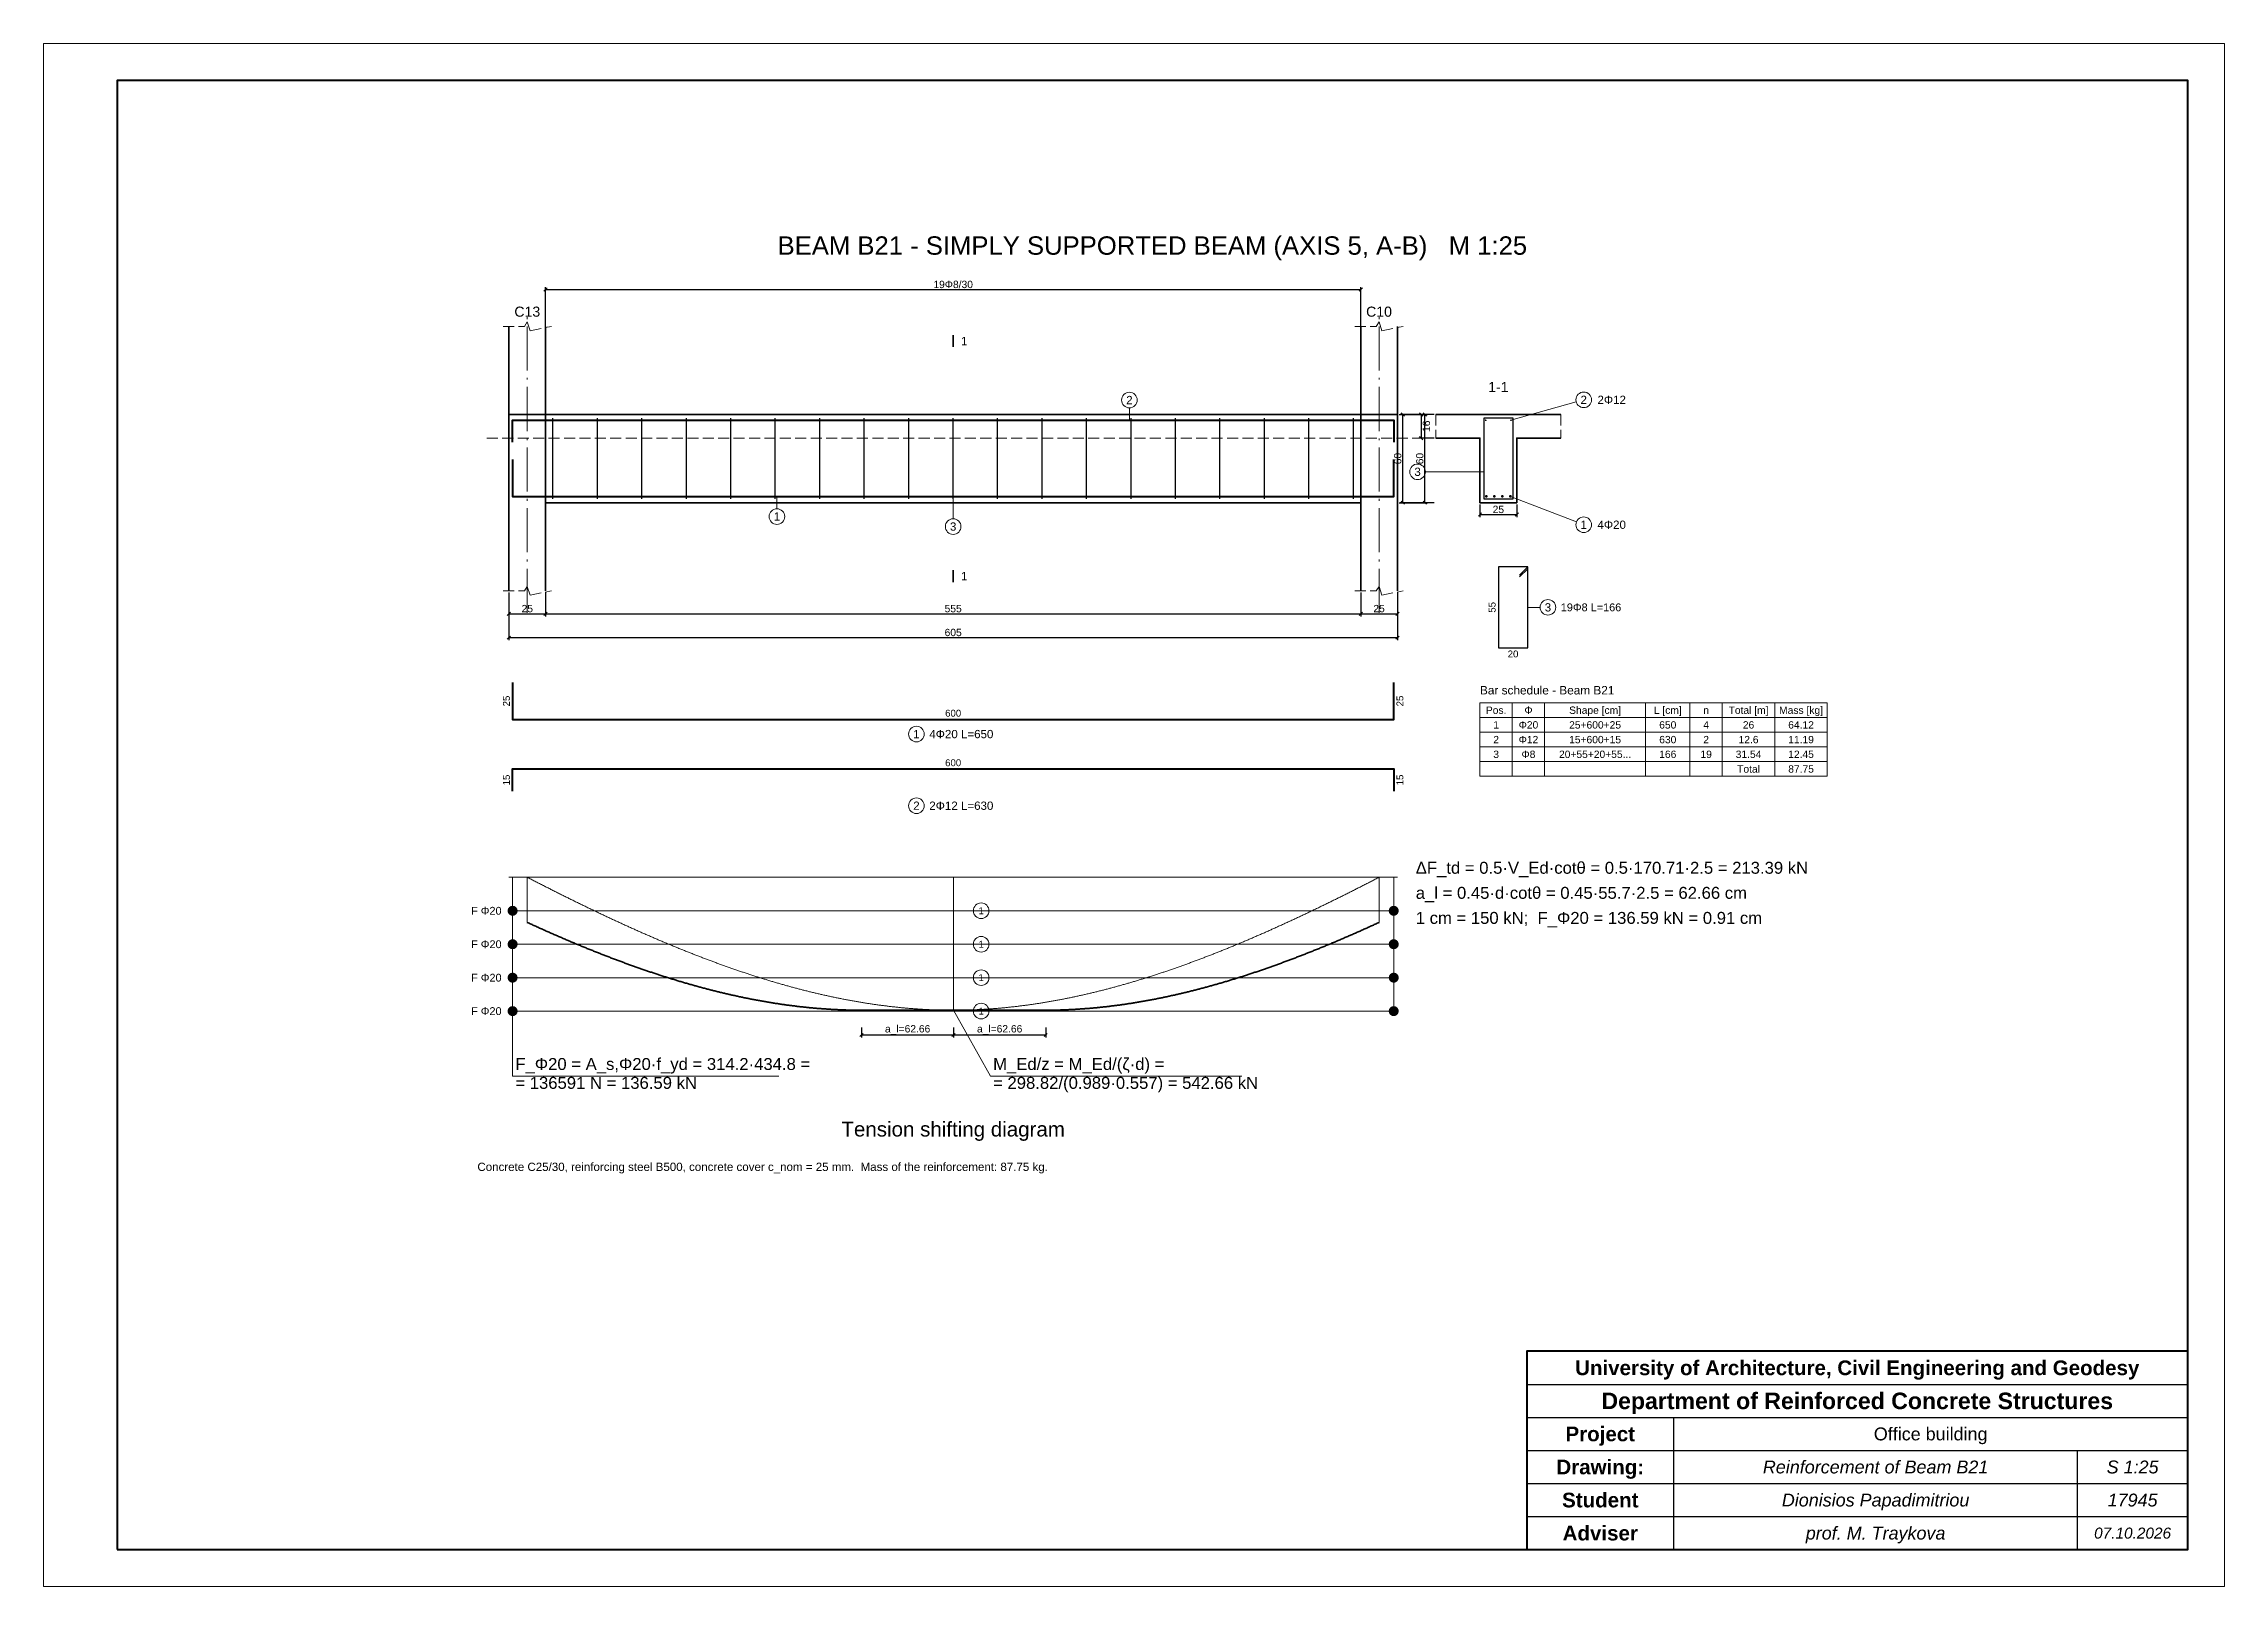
# Model space of a CAD drawing. Header units: centimetres. Extents: x -317 to 1168, y -738 to 312.
import ezdxf
from ezdxf.enums import TextEntityAlignment as Align

# ---------------------------------------------------------------- set-up
doc = ezdxf.new("R2010")
doc.units = ezdxf.units.CM
doc.linetypes.add('RC_AXIS', pattern=[41.25, 30, -5, 1.25, -5])
doc.linetypes.add('RC_DASHED', pattern=[10.5, 7.5, -3])
for name, color, linetype, lineweight in [('D-AXIS', 2, 'RC_AXIS', 13), ('D-BARS', 1, 'Continuous', 50), ('D-CONCRETE', 7, 'Continuous', 35), ('D-DIM', 3, 'Continuous', 18), ('D-HIDDEN', 8, 'RC_DASHED', 13), ('D-LINKS', 5, 'Continuous', 25), ('D-TEXT', 7, 'Continuous', 18), ('SHEET', 7, 'Continuous', 35)]:
    doc.layers.add(name, color=color, linetype=linetype, lineweight=lineweight)
doc.styles.add('RC_TEXT', font='arial.ttf')
doc.styles.add('TB', font='arial.ttf')
doc.styles.add('TB_B', font='arialbd.ttf')
doc.styles.add('TB_I', font='ariali.ttf')
doc.dimstyles.new('RC_D25', dxfattribs={"dimtxt": 5, "dimasz": 2.25, "dimexe": 1.75, "dimexo": 1.25, "dimgap": 1, "dimtad": 1, "dimdec": 1, "dimdsep": 46, "dimtxsty": 'RC_TEXT', "dimblk": 'OBLIQUE', "dimcen": 2.5, "dimclrd": 3, "dimclre": 3, "dimclrt": 3, "dimazin": 3, "dimtfac": 1, "dimtmove": 2, "dimatfit": 3})

# ---------------------------------------------------------------- blocks, each defined once
blk = doc.blocks.new('_OBLIQUE')
at = {"color": 0, "linetype": 'BYBLOCK'}
blk.add_line((-0.5, -0.5), (0.5, 0.5), dxfattribs=at)

msp = doc.modelspace()

# ---------------------------------------------------------------- hatches: boundary and pattern name
at = {"layer": 'D-BARS'}
h = msp.add_hatch(color=7, dxfattribs=at)
h.dxf.hatch_style = 1
edge = h.paths.add_edge_path()
edge.add_arc((665.15, 56.1), 0.6, 0, 360)
h = msp.add_hatch(color=7, dxfattribs=at)
h.dxf.hatch_style = 1
edge = h.paths.add_edge_path()
edge.add_arc((682.35, 56.1), 0.6, 0, 360)
h = msp.add_hatch(color=7, dxfattribs=at)
h.dxf.hatch_style = 1
edge = h.paths.add_edge_path()
edge.add_arc((665.55, 4.3), 1, 0, 360)
h = msp.add_hatch(color=7, dxfattribs=at)
h.dxf.hatch_style = 1
edge = h.paths.add_edge_path()
edge.add_arc((671.02, 4.3), 1, 0, 360)
h = msp.add_hatch(color=7, dxfattribs=at)
h.dxf.hatch_style = 1
edge = h.paths.add_edge_path()
edge.add_arc((676.48, 4.3), 1, 0, 360)
h = msp.add_hatch(color=7, dxfattribs=at)
h.dxf.hatch_style = 1
edge = h.paths.add_edge_path()
edge.add_arc((681.95, 4.3), 1, 0, 360)
at = {"layer": 'D-TEXT'}
h = msp.add_hatch(color=7, dxfattribs=at)
h.dxf.hatch_style = 1
edge = h.paths.add_edge_path()
edge.add_arc((2.5, -277.77), 3.44, 0, 360)
h = msp.add_hatch(color=7, dxfattribs=at)
h.dxf.hatch_style = 1
edge = h.paths.add_edge_path()
edge.add_arc((602.5, -277.77), 3.44, 0, 360)
h = msp.add_hatch(color=7, dxfattribs=at)
h.dxf.hatch_style = 1
edge = h.paths.add_edge_path()
edge.add_arc((2.5, -300.53), 3.44, 0, 360)
h = msp.add_hatch(color=7, dxfattribs=at)
h.dxf.hatch_style = 1
edge = h.paths.add_edge_path()
edge.add_arc((602.5, -300.53), 3.44, 0, 360)
h = msp.add_hatch(color=7, dxfattribs=at)
h.dxf.hatch_style = 1
edge = h.paths.add_edge_path()
edge.add_arc((2.5, -323.3), 3.44, 0, 360)
h = msp.add_hatch(color=7, dxfattribs=at)
h.dxf.hatch_style = 1
edge = h.paths.add_edge_path()
edge.add_arc((602.5, -323.3), 3.44, 0, 360)
h = msp.add_hatch(color=7, dxfattribs=at)
h.dxf.hatch_style = 1
edge = h.paths.add_edge_path()
edge.add_arc((2.5, -346.06), 3.44, 0, 360)
h = msp.add_hatch(color=7, dxfattribs=at)
h.dxf.hatch_style = 1
edge = h.paths.add_edge_path()
edge.add_arc((602.5, -346.06), 3.44, 0, 360)

# ---------------------------------------------------------------- linework, layer by layer
at = {"layer": 'D-AXIS'}
for p, q in [((12.5, -75), (12.5, 128)), ((592.5, -75), (592.5, 128))]:
    msp.add_line(p, q, dxfattribs=at)
at = {"layer": 'D-BARS'}
for points in [[(2.5, 41.1), (2.5, 56.1), (602.5, 56.1), (602.5, 41.1)], [(2.5, 29.3), (2.5, 4.3), (602.5, 4.3), (602.5, 29.3)], [(2.5, -122.5), (2.5, -147.5), (602.5, -147.5), (602.5, -122.5)], [(2.5, -196.25), (2.5, -181.25), (602.5, -181.25), (602.5, -196.25)]]:
    msp.add_lwpolyline(points, dxfattribs=at)
at = {"layer": 'D-CONCRETE'}
for p, q in [((0, -60), (0, 120)), ((25, -60), (25, 120)), ((580, -60), (580, 120)), ((605, -60), (605, 120)), ((302.5, 106), (302.5, 114)), ((0, 60), (605, 60)), ((631.25, 60), (716.25, 60)), ((25, 0), (580, 0)), ((302.5, -54), (302.5, -46))]:
    msp.add_line(p, q, dxfattribs=at)
for points in [[(631.25, 44), (661.25, 44), (661.25, 0), (686.25, 0), (686.25, 44), (716.25, 44)], [(12.5, -285.7), (13.15, -286), (13.79, -286.29), (14.44, -286.59), (15.08, -286.88), (15.73, -287.18), (16.37, -287.47), (17.02, -287.76), (17.66, -288.06), (18.31, -288.35), (18.95, -288.64), (19.6, -288.93), (20.24, -289.22), (20.89, -289.51), (21.53, -289.8), (22.18, -290.09), (22.82, -290.38), (23.47, -290.67), (24.11, -290.96), (24.76, -291.24), (25.4, -291.53), (26.05, -291.82), (26.69, -292.1), (27.34, -292.39), (27.98, -292.67), (28.63, -292.96), (29.27, -293.24), (29.92, -293.52), (30.56, -293.81), (31.21, -294.09), (31.85, -294.37), (32.5, -294.65), (33.15, -294.93), (33.79, -295.21), (34.44, -295.49), (35.08, -295.77), (35.73, -296.05), (36.37, -296.33), (37.02, -296.6), (37.66, -296.88), (38.31, -297.15), (38.95, -297.43), (39.6, -297.7), (40.24, -297.98), (40.89, -298.25), (41.53, -298.53), (42.18, -298.8), (42.82, -299.07), (43.47, -299.34), (44.11, -299.61), (44.76, -299.88), (45.4, -300.15), (46.05, -300.42), (46.69, -300.69), (47.34, -300.96), (47.98, -301.23), (48.63, -301.49), (49.27, -301.76), (49.92, -302.02), (50.56, -302.29), (51.21, -302.55), (51.85, -302.82), (52.5, -303.08), (53.15, -303.34), (53.79, -303.6), (54.44, -303.87), (55.08, -304.13), (55.73, -304.39), (56.37, -304.64), (57.02, -304.9), (57.66, -305.16), (58.31, -305.42), (58.95, -305.68), (59.6, -305.93), (60.24, -306.19), (60.89, -306.44), (61.53, -306.7), (62.18, -306.95), (62.82, -307.21), (63.47, -307.46), (64.11, -307.71), (64.76, -307.96), (65.4, -308.21), (66.05, -308.46), (66.69, -308.71), (67.34, -308.96), (67.98, -309.21), (68.63, -309.45), (69.27, -309.7), (69.92, -309.95), (70.56, -310.19), (71.21, -310.44), (71.85, -310.68), (72.5, -310.92), (73.15, -311.17), (73.79, -311.41), (74.44, -311.65), (75.08, -311.89), (75.73, -312.13), (76.37, -312.37), (77.02, -312.61), (77.66, -312.85), (78.31, -313.08), (78.95, -313.32), (79.6, -313.56), (80.24, -313.79), (80.89, -314.03), (81.53, -314.26), (82.18, -314.49), (82.82, -314.72), (83.47, -314.96), (84.11, -315.19), (84.76, -315.42), (85.4, -315.65), (86.05, -315.88), (86.69, -316.1), (87.34, -316.33), (87.98, -316.56), (88.63, -316.78), (89.27, -317.01), (89.92, -317.23), (90.56, -317.46), (91.21, -317.68), (91.85, -317.9), (92.5, -318.12), (93.15, -318.35), (93.79, -318.57), (94.44, -318.79), (95.08, -319.01), (95.73, -319.22), (96.37, -319.44), (97.02, -319.66), (97.66, -319.87), (98.31, -320.09), (98.95, -320.3), (99.6, -320.51), (100.24, -320.73), (100.89, -320.94), (101.53, -321.15), (102.18, -321.36), (102.82, -321.57), (103.47, -321.78), (104.11, -321.99), (104.76, -322.19), (105.4, -322.4), (106.05, -322.61), (106.69, -322.81), (107.34, -323.01), (107.98, -323.22), (108.63, -323.42), (109.27, -323.63), (109.92, -323.83), (110.56, -324.02), (111.21, -324.22), (111.85, -324.42), (112.5, -324.62), (113.15, -324.82), (113.79, -325.01), (114.44, -325.21), (115.08, -325.4), (115.73, -325.6), (116.37, -325.79), (117.02, -325.99), (117.66, -326.18), (118.31, -326.37), (118.95, -326.56), (119.6, -326.75), (120.24, -326.94), (120.89, -327.12), (121.53, -327.31), (122.18, -327.49), (122.82, -327.68), (123.47, -327.86), (124.11, -328.05), (124.76, -328.23), (125.4, -328.41), (126.05, -328.59), (126.69, -328.77), (127.34, -328.95), (127.98, -329.13), (128.63, -329.3), (129.27, -329.48), (129.92, -329.66), (130.56, -329.83), (131.21, -330.01), (131.85, -330.18), (132.5, -330.35), (133.15, -330.52), (133.79, -330.69), (134.44, -330.86), (135.08, -331.03), (135.73, -331.2), (136.37, -331.36), (137.02, -331.53), (137.66, -331.7), (138.31, -331.86), (138.95, -332.03), (139.6, -332.19), (140.24, -332.35), (140.89, -332.51), (141.53, -332.67), (142.18, -332.83), (142.82, -332.99), (143.47, -333.14), (144.11, -333.3), (144.76, -333.46), (145.4, -333.61), (146.05, -333.77), (146.69, -333.92), (147.34, -334.07), (147.98, -334.22), (148.63, -334.37), (149.27, -334.52), (149.92, -334.67), (150.56, -334.81), (151.21, -334.96), (151.85, -335.11), (152.5, -335.25), (153.15, -335.4), (153.79, -335.54), (154.44, -335.68), (155.08, -335.82), (155.73, -335.96), (156.37, -336.1), (157.02, -336.24), (157.66, -336.37), (158.31, -336.51), (158.95, -336.65), (159.6, -336.78), (160.24, -336.92), (160.89, -337.05), (161.53, -337.18), (162.18, -337.31), (162.82, -337.44), (163.47, -337.57), (164.11, -337.7), (164.76, -337.82), (165.4, -337.95), (166.05, -338.07), (166.69, -338.2), (167.34, -338.32), (167.98, -338.44), (168.63, -338.56), (169.27, -338.68), (169.92, -338.8), (170.56, -338.92), (171.21, -339.04), (171.85, -339.15), (172.5, -339.26), (173.15, -339.38), (173.79, -339.49), (174.44, -339.61), (175.08, -339.72), (175.73, -339.83), (176.37, -339.93), (177.02, -340.04), (177.66, -340.15), (178.31, -340.26), (178.95, -340.36), (179.6, -340.46), (180.24, -340.57), (180.89, -340.67), (181.53, -340.77), (182.18, -340.87), (182.82, -340.97), (183.47, -341.07), (184.11, -341.16), (184.76, -341.26), (185.4, -341.36), (186.05, -341.45), (186.69, -341.54), (187.34, -341.63), (187.98, -341.72), (188.63, -341.81), (189.27, -341.9), (189.92, -341.99), (190.56, -342.07), (191.21, -342.16), (191.85, -342.25), (192.5, -342.33), (193.15, -342.41), (193.79, -342.49), (194.44, -342.57), (195.08, -342.65), (195.73, -342.73), (196.37, -342.81), (197.02, -342.88), (197.66, -342.96), (198.31, -343.03), (198.95, -343.1), (199.6, -343.18), (200.24, -343.25), (200.89, -343.32), (201.53, -343.38), (202.18, -343.45), (202.82, -343.52), (203.47, -343.59), (204.11, -343.65), (204.76, -343.71), (205.4, -343.77), (206.05, -343.83), (206.69, -343.89), (207.34, -343.96), (207.98, -344.01), (208.63, -344.07), (209.27, -344.12), (209.92, -344.18), (210.56, -344.23), (211.21, -344.28), (211.85, -344.33), (212.5, -344.38), (213.15, -344.43), (213.79, -344.48), (214.44, -344.53), (215.08, -344.57), (215.73, -344.61), (216.37, -344.66), (217.02, -344.7), (217.66, -344.74), (218.31, -344.78), (218.95, -344.82), (219.6, -344.85), (220.24, -344.89), (220.89, -344.93), (221.53, -344.96), (222.18, -345), (222.82, -345.03), (223.47, -345.05), (224.11, -345.08), (224.76, -345.11), (225.4, -345.14), (226.05, -345.17), (226.69, -345.19), (227.34, -345.21), (227.98, -345.24), (228.63, -345.26), (229.27, -345.28), (229.92, -345.3), (230.56, -345.31), (231.21, -345.33), (231.85, -345.35), (232.5, -345.36), (233.15, -345.38), (233.79, -345.39), (234.44, -345.4), (235.08, -345.41), (235.73, -345.42), (236.37, -345.43), (237.02, -345.43), (237.66, -345.43), (238.31, -345.44), (238.95, -345.44), (239.6, -345.44), (240.24, -345.44), (240.89, -345.44), (241.53, -345.44), (242.18, -345.44), (242.82, -345.44), (243.47, -345.44), (244.11, -345.44), (244.76, -345.44), (245.4, -345.44), (246.05, -345.44), (246.69, -345.44), (247.34, -345.44), (247.98, -345.44), (248.63, -345.44), (249.27, -345.44), (249.92, -345.44), (250.56, -345.44), (251.21, -345.44), (251.85, -345.44), (252.5, -345.44), (253.15, -345.44), (253.79, -345.44), (254.44, -345.44), (255.08, -345.44), (255.73, -345.44), (256.37, -345.44), (257.02, -345.44), (257.66, -345.44), (258.31, -345.44), (258.95, -345.44), (259.6, -345.44), (260.24, -345.44), (260.89, -345.44), (261.53, -345.44), (262.18, -345.44), (262.82, -345.44), (263.47, -345.44), (264.11, -345.44), (264.76, -345.44), (265.4, -345.44), (266.05, -345.44), (266.69, -345.44), (267.34, -345.44), (267.98, -345.44), (268.63, -345.44), (269.27, -345.44), (269.92, -345.44), (270.56, -345.44), (271.21, -345.44), (271.85, -345.44), (272.5, -345.44), (273.15, -345.44), (273.79, -345.44), (274.44, -345.44), (275.08, -345.44), (275.73, -345.44), (276.37, -345.44), (277.02, -345.44), (277.66, -345.44), (278.31, -345.44), (278.95, -345.44), (279.6, -345.44), (280.24, -345.44), (280.89, -345.44), (281.53, -345.44), (282.18, -345.44), (282.82, -345.44), (283.47, -345.44), (284.11, -345.44), (284.76, -345.44), (285.4, -345.44), (286.05, -345.44), (286.69, -345.44), (287.34, -345.44), (287.98, -345.44), (288.63, -345.44), (289.27, -345.44), (289.92, -345.44), (290.56, -345.44), (291.21, -345.44), (291.85, -345.44), (292.5, -345.44), (293.15, -345.44), (293.79, -345.44), (294.44, -345.44), (295.08, -345.44), (295.73, -345.44), (296.37, -345.44), (297.02, -345.44), (297.66, -345.44), (298.31, -345.44), (298.95, -345.44), (299.6, -345.44), (300.24, -345.44), (300.89, -345.44), (301.53, -345.44), (302.18, -345.44), (302.82, -345.44), (303.47, -345.44), (304.11, -345.44), (304.76, -345.44), (305.4, -345.44), (306.05, -345.44), (306.69, -345.44), (307.34, -345.44), (307.98, -345.44), (308.63, -345.44), (309.27, -345.44), (309.92, -345.44), (310.56, -345.44), (311.21, -345.44), (311.85, -345.44), (312.5, -345.44), (313.15, -345.44), (313.79, -345.44), (314.44, -345.44), (315.08, -345.44), (315.73, -345.44), (316.37, -345.44), (317.02, -345.44), (317.66, -345.44), (318.31, -345.44), (318.95, -345.44), (319.6, -345.44), (320.24, -345.44), (320.89, -345.44), (321.53, -345.44), (322.18, -345.44), (322.82, -345.44), (323.47, -345.44), (324.11, -345.44), (324.76, -345.44), (325.4, -345.44), (326.05, -345.44), (326.69, -345.44), (327.34, -345.44), (327.98, -345.44), (328.63, -345.44), (329.27, -345.44), (329.92, -345.44), (330.56, -345.44), (331.21, -345.44), (331.85, -345.44), (332.5, -345.44), (333.15, -345.44), (333.79, -345.44), (334.44, -345.44), (335.08, -345.44), (335.73, -345.44), (336.37, -345.44), (337.02, -345.44), (337.66, -345.44), (338.31, -345.44), (338.95, -345.44), (339.6, -345.44), (340.24, -345.44), (340.89, -345.44), (341.53, -345.44), (342.18, -345.44), (342.82, -345.44), (343.47, -345.44), (344.11, -345.44), (344.76, -345.44), (345.4, -345.44), (346.05, -345.44), (346.69, -345.44), (347.34, -345.44), (347.98, -345.44), (348.63, -345.44), (349.27, -345.44), (349.92, -345.44), (350.56, -345.44), (351.21, -345.44), (351.85, -345.44), (352.5, -345.44), (353.15, -345.44), (353.79, -345.44), (354.44, -345.44), (355.08, -345.44), (355.73, -345.44), (356.37, -345.44), (357.02, -345.44), (357.66, -345.44), (358.31, -345.44), (358.95, -345.44), (359.6, -345.44), (360.24, -345.44), (360.89, -345.44), (361.53, -345.44), (362.18, -345.44), (362.82, -345.44), (363.47, -345.44), (364.11, -345.44), (364.76, -345.44), (365.4, -345.44), (366.05, -345.44), (366.69, -345.44), (367.34, -345.43), (367.98, -345.43), (368.63, -345.43), (369.27, -345.42), (369.92, -345.41), (370.56, -345.4), (371.21, -345.39), (371.85, -345.38), (372.5, -345.36), (373.15, -345.35), (373.79, -345.33), (374.44, -345.31), (375.08, -345.3), (375.73, -345.28), (376.37, -345.26), (377.02, -345.24), (377.66, -345.21), (378.31, -345.19), (378.95, -345.17), (379.6, -345.14), (380.24, -345.11), (380.89, -345.08), (381.53, -345.05), (382.18, -345.03), (382.82, -345), (383.47, -344.96), (384.11, -344.93), (384.76, -344.89), (385.4, -344.85), (386.05, -344.82), (386.69, -344.78), (387.34, -344.74), (387.98, -344.7), (388.63, -344.66), (389.27, -344.61), (389.92, -344.57), (390.56, -344.53), (391.21, -344.48), (391.85, -344.43), (392.5, -344.38), (393.15, -344.33), (393.79, -344.28), (394.44, -344.23), (395.08, -344.18), (395.73, -344.12), (396.37, -344.07), (397.02, -344.01), (397.66, -343.96), (398.31, -343.89), (398.95, -343.83), (399.6, -343.77), (400.24, -343.71), (400.89, -343.65), (401.53, -343.59), (402.18, -343.52), (402.82, -343.45), (403.47, -343.38), (404.11, -343.32), (404.76, -343.25), (405.4, -343.18), (406.05, -343.1), (406.69, -343.03), (407.34, -342.96), (407.98, -342.88), (408.63, -342.81), (409.27, -342.73), (409.92, -342.65), (410.56, -342.57), (411.21, -342.49), (411.85, -342.41), (412.5, -342.33), (413.15, -342.25), (413.79, -342.16), (414.44, -342.07), (415.08, -341.99), (415.73, -341.9), (416.37, -341.81), (417.02, -341.72), (417.66, -341.63), (418.31, -341.54), (418.95, -341.45), (419.6, -341.36), (420.24, -341.26), (420.89, -341.16), (421.53, -341.07), (422.18, -340.97), (422.82, -340.87), (423.47, -340.77), (424.11, -340.67), (424.76, -340.57), (425.4, -340.46), (426.05, -340.36), (426.69, -340.26), (427.34, -340.15), (427.98, -340.04), (428.63, -339.93), (429.27, -339.83), (429.92, -339.72), (430.56, -339.61), (431.21, -339.49), (431.85, -339.38), (432.5, -339.26), (433.15, -339.15), (433.79, -339.04), (434.44, -338.92), (435.08, -338.8), (435.73, -338.68), (436.37, -338.56), (437.02, -338.44), (437.66, -338.32), (438.31, -338.2), (438.95, -338.07), (439.6, -337.95), (440.24, -337.82), (440.89, -337.7), (441.53, -337.57), (442.18, -337.44), (442.82, -337.31), (443.47, -337.18), (444.11, -337.05), (444.76, -336.92), (445.4, -336.78), (446.05, -336.65), (446.69, -336.51), (447.34, -336.37), (447.98, -336.24), (448.63, -336.1), (449.27, -335.96), (449.92, -335.82), (450.56, -335.68), (451.21, -335.54), (451.85, -335.4), (452.5, -335.25), (453.15, -335.11), (453.79, -334.96), (454.44, -334.81), (455.08, -334.67), (455.73, -334.52), (456.37, -334.37), (457.02, -334.22), (457.66, -334.07), (458.31, -333.92), (458.95, -333.77), (459.6, -333.61), (460.24, -333.46), (460.89, -333.3), (461.53, -333.14), (462.18, -332.99), (462.82, -332.83), (463.47, -332.67), (464.11, -332.51), (464.76, -332.35), (465.4, -332.19), (466.05, -332.03), (466.69, -331.86), (467.34, -331.7), (467.98, -331.53), (468.63, -331.36), (469.27, -331.2), (469.92, -331.03), (470.56, -330.86), (471.21, -330.69), (471.85, -330.52), (472.5, -330.35), (473.15, -330.18), (473.79, -330.01), (474.44, -329.83), (475.08, -329.66), (475.73, -329.48), (476.37, -329.3), (477.02, -329.13), (477.66, -328.95), (478.31, -328.77), (478.95, -328.59), (479.6, -328.41), (480.24, -328.23), (480.89, -328.05), (481.53, -327.86), (482.18, -327.68), (482.82, -327.49), (483.47, -327.31), (484.11, -327.12), (484.76, -326.94), (485.4, -326.75), (486.05, -326.56), (486.69, -326.37), (487.34, -326.18), (487.98, -325.99), (488.63, -325.79), (489.27, -325.6), (489.92, -325.4), (490.56, -325.21), (491.21, -325.01), (491.85, -324.82), (492.5, -324.62), (493.15, -324.42), (493.79, -324.22), (494.44, -324.02), (495.08, -323.83), (495.73, -323.63), (496.37, -323.42), (497.02, -323.22), (497.66, -323.01), (498.31, -322.81), (498.95, -322.61), (499.6, -322.4), (500.24, -322.19), (500.89, -321.99), (501.53, -321.78), (502.18, -321.57), (502.82, -321.36), (503.47, -321.15), (504.11, -320.94), (504.76, -320.73), (505.4, -320.51), (506.05, -320.3), (506.69, -320.09), (507.34, -319.87), (507.98, -319.66), (508.63, -319.44), (509.27, -319.22), (509.92, -319.01), (510.56, -318.79), (511.21, -318.57), (511.85, -318.35), (512.5, -318.12), (513.15, -317.9), (513.79, -317.68), (514.44, -317.46), (515.08, -317.23), (515.73, -317.01), (516.37, -316.78), (517.02, -316.56), (517.66, -316.33), (518.31, -316.1), (518.95, -315.88), (519.6, -315.65), (520.24, -315.42), (520.89, -315.19), (521.53, -314.96), (522.18, -314.72), (522.82, -314.49), (523.47, -314.26), (524.11, -314.03), (524.76, -313.79), (525.4, -313.56), (526.05, -313.32), (526.69, -313.08), (527.34, -312.85), (527.98, -312.61), (528.63, -312.37), (529.27, -312.13), (529.92, -311.89), (530.56, -311.65), (531.21, -311.41), (531.85, -311.17), (532.5, -310.92), (533.15, -310.68), (533.79, -310.44), (534.44, -310.19), (535.08, -309.95), (535.73, -309.7), (536.37, -309.45), (537.02, -309.21), (537.66, -308.96), (538.31, -308.71), (538.95, -308.46), (539.6, -308.21), (540.24, -307.96), (540.89, -307.71), (541.53, -307.46), (542.18, -307.21), (542.82, -306.95), (543.47, -306.7), (544.11, -306.44), (544.76, -306.19), (545.4, -305.93), (546.05, -305.68), (546.69, -305.42), (547.34, -305.16), (547.98, -304.9), (548.63, -304.64), (549.27, -304.39), (549.92, -304.13), (550.56, -303.87), (551.21, -303.6), (551.85, -303.34), (552.5, -303.08), (553.15, -302.82), (553.79, -302.55), (554.44, -302.29), (555.08, -302.02), (555.73, -301.76), (556.37, -301.49), (557.02, -301.23), (557.66, -300.96), (558.31, -300.69), (558.95, -300.42), (559.6, -300.15), (560.24, -299.88), (560.89, -299.61), (561.53, -299.34), (562.18, -299.07), (562.82, -298.8), (563.47, -298.53), (564.11, -298.25), (564.76, -297.98), (565.4, -297.7), (566.05, -297.43), (566.69, -297.15), (567.34, -296.88), (567.98, -296.6), (568.63, -296.33), (569.27, -296.05), (569.92, -295.77), (570.56, -295.49), (571.21, -295.21), (571.85, -294.93), (572.5, -294.65), (573.15, -294.37), (573.79, -294.09), (574.44, -293.81), (575.08, -293.52), (575.73, -293.24), (576.37, -292.96), (577.02, -292.67), (577.66, -292.39), (578.31, -292.1), (578.95, -291.82), (579.6, -291.53), (580.24, -291.24), (580.89, -290.96), (581.53, -290.67), (582.18, -290.38), (582.82, -290.09), (583.47, -289.8), (584.11, -289.51), (584.76, -289.22), (585.4, -288.93), (586.05, -288.64), (586.69, -288.35), (587.34, -288.06), (587.98, -287.76), (588.63, -287.47), (589.27, -287.18), (589.92, -286.88), (590.56, -286.59), (591.21, -286.29), (591.85, -286), (592.5, -285.7)]]:
    msp.add_lwpolyline(points, dxfattribs=at)
at = {"layer": 'D-HIDDEN'}
for p, q in [((631.25, 60), (631.25, 44)), ((716.25, 60), (716.25, 44)), ((-15, 44), (620, 44)), ((0, -277.77), (2.5, -277.77)), ((602.5, -277.77), (605, -277.77)), ((0, -300.53), (2.5, -300.53)), ((602.5, -300.53), (605, -300.53)), ((0, -323.3), (2.5, -323.3)), ((602.5, -323.3), (605, -323.3)), ((0, -346.06), (2.5, -346.06)), ((602.5, -346.06), (605, -346.06))]:
    msp.add_line(p, q, dxfattribs=at)
for points in [[(-4, 120), (10.5, 120), (12.5, 123), (14.5, 117), (29, 120)], [(576, 120), (590.5, 120), (592.5, 123), (594.5, 117), (609, 120)], [(-4, -60), (10.5, -60), (12.5, -57), (14.5, -63), (29, -60)], [(576, -60), (590.5, -60), (592.5, -57), (594.5, -63), (609, -60)]]:
    msp.add_lwpolyline(points, dxfattribs=at)
at = {"layer": 'D-LINKS'}
for p, q in [((30, 2.5), (30, 57.5)), ((60.28, 2.5), (60.28, 57.5)), ((90.56, 2.5), (90.56, 57.5)), ((120.83, 2.5), (120.83, 57.5)), ((151.11, 2.5), (151.11, 57.5)), ((181.39, 2.5), (181.39, 57.5)), ((211.67, 2.5), (211.67, 57.5)), ((241.94, 2.5), (241.94, 57.5)), ((272.22, 2.5), (272.22, 57.5)), ((302.5, 2.5), (302.5, 57.5)), ((332.78, 2.5), (332.78, 57.5)), ((363.06, 2.5), (363.06, 57.5)), ((393.33, 2.5), (393.33, 57.5)), ((423.61, 2.5), (423.61, 57.5)), ((453.89, 2.5), (453.89, 57.5)), ((484.17, 2.5), (484.17, 57.5)), ((514.44, 2.5), (514.44, 57.5)), ((544.72, 2.5), (544.72, 57.5)), ((575, 2.5), (575, 57.5)), ((693.75, -43.75), (688.15, -49.35)), ((693.75, -44.95), (688.15, -50.55))]:
    msp.add_line(p, q, dxfattribs=at)
for points in [[(663.75, 2.5), (683.75, 2.5), (683.75, 57.5), (663.75, 57.5)], [(673.75, -98.75), (693.75, -98.75), (693.75, -43.75), (673.75, -43.75)]]:
    msp.add_lwpolyline(points, close=True, dxfattribs=at)
at = {"layer": 'D-TEXT'}
for p, q in [((422.5, 64.54), (422.5, 56.1)), ((726.76, 68.56), (682.35, 56.1)), ((624.06, 21), (663.75, 21)), ((182.5, -4.14), (182.5, 4.3)), ((302.5, -10.94), (302.5, 5.5)), ((726.92, -13.08), (681.95, 4.3)), ((702.19, -71.25), (693.75, -71.25)), ((661.25, -136.25), (897.75, -136.25)), ((661.25, -136.25), (661.25, -186.25)), ((661.25, -146.25), (897.75, -146.25)), ((683.25, -136.25), (683.25, -186.25)), ((705.25, -136.25), (705.25, -186.25)), ((774, -136.25), (774, -186.25)), ((804.25, -136.25), (804.25, -186.25)), ((826.25, -136.25), (826.25, -186.25)), ((862, -136.25), (862, -186.25)), ((897.75, -136.25), (897.75, -186.25)), ((661.25, -156.25), (897.75, -156.25)), ((661.25, -166.25), (897.75, -166.25)), ((661.25, -176.25), (897.75, -176.25)), ((661.25, -186.25), (897.75, -186.25)), ((0, -255), (605, -255)), ((2.5, -255), (2.5, -346.06)), ((12.5, -255), (12.5, -285.7)), ((302.82, -255), (302.82, -345.44)), ((592.5, -255), (592.5, -285.7)), ((602.5, -255), (602.5, -346.06)), ((2.5, -277.77), (602.5, -277.77)), ((2.5, -277.77), (2.5, -390.44)), ((2.5, -300.53), (602.5, -300.53)), ((2.5, -323.3), (602.5, -323.3)), ((2.5, -346.06), (602.5, -346.06)), ((2.5, -390.44), (183.85, -390.44))]:
    msp.add_line(p, q, dxfattribs=at)
for points in [[(12.5, -255), (13.15, -255.33), (13.79, -255.67), (14.44, -256), (15.08, -256.33), (15.73, -256.66), (16.37, -256.99), (17.02, -257.33), (17.66, -257.66), (18.31, -257.99), (18.95, -258.32), (19.6, -258.65), (20.24, -258.98), (20.89, -259.31), (21.53, -259.64), (22.18, -259.97), (22.82, -260.3), (23.47, -260.62), (24.11, -260.95), (24.76, -261.28), (25.4, -261.61), (26.05, -261.93), (26.69, -262.26), (27.34, -262.59), (27.98, -262.91), (28.63, -263.24), (29.27, -263.56), (29.92, -263.89), (30.56, -264.22), (31.21, -264.54), (31.85, -264.86), (32.5, -265.19), (33.15, -265.51), (33.79, -265.83), (34.44, -266.16), (35.08, -266.48), (35.73, -266.8), (36.37, -267.12), (37.02, -267.44), (37.66, -267.77), (38.31, -268.09), (38.95, -268.41), (39.6, -268.73), (40.24, -269.05), (40.89, -269.37), (41.53, -269.68), (42.18, -270), (42.82, -270.32), (43.47, -270.64), (44.11, -270.96), (44.76, -271.27), (45.4, -271.59), (46.05, -271.91), (46.69, -272.22), (47.34, -272.54), (47.98, -272.85), (48.63, -273.17), (49.27, -273.48), (49.92, -273.79), (50.56, -274.11), (51.21, -274.42), (51.85, -274.73), (52.5, -275.05), (53.15, -275.36), (53.79, -275.67), (54.44, -275.98), (55.08, -276.29), (55.73, -276.6), (56.37, -276.91), (57.02, -277.22), (57.66, -277.53), (58.31, -277.84), (58.95, -278.14), (59.6, -278.45), (60.24, -278.76), (60.89, -279.07), (61.53, -279.37), (62.18, -279.68), (62.82, -279.98), (63.47, -280.29), (64.11, -280.59), (64.76, -280.9), (65.4, -281.2), (66.05, -281.5), (66.69, -281.81), (67.34, -282.11), (67.98, -282.41), (68.63, -282.71), (69.27, -283.01), (69.92, -283.31), (70.56, -283.61), (71.21, -283.91), (71.85, -284.21), (72.5, -284.51), (73.15, -284.81), (73.79, -285.11), (74.44, -285.4), (75.08, -285.7), (75.73, -286), (76.37, -286.29), (77.02, -286.59), (77.66, -286.88), (78.31, -287.18), (78.95, -287.47), (79.6, -287.76), (80.24, -288.06), (80.89, -288.35), (81.53, -288.64), (82.18, -288.93), (82.82, -289.22), (83.47, -289.51), (84.11, -289.8), (84.76, -290.09), (85.4, -290.38), (86.05, -290.67), (86.69, -290.96), (87.34, -291.24), (87.98, -291.53), (88.63, -291.82), (89.27, -292.1), (89.92, -292.39), (90.56, -292.67), (91.21, -292.96), (91.85, -293.24), (92.5, -293.52), (93.15, -293.81), (93.79, -294.09), (94.44, -294.37), (95.08, -294.65), (95.73, -294.93), (96.37, -295.21), (97.02, -295.49), (97.66, -295.77), (98.31, -296.05), (98.95, -296.33), (99.6, -296.6), (100.24, -296.88), (100.89, -297.15), (101.53, -297.43), (102.18, -297.7), (102.82, -297.98), (103.47, -298.25), (104.11, -298.53), (104.76, -298.8), (105.4, -299.07), (106.05, -299.34), (106.69, -299.61), (107.34, -299.88), (107.98, -300.15), (108.63, -300.42), (109.27, -300.69), (109.92, -300.96), (110.56, -301.23), (111.21, -301.49), (111.85, -301.76), (112.5, -302.02), (113.15, -302.29), (113.79, -302.55), (114.44, -302.82), (115.08, -303.08), (115.73, -303.34), (116.37, -303.6), (117.02, -303.87), (117.66, -304.13), (118.31, -304.39), (118.95, -304.64), (119.6, -304.9), (120.24, -305.16), (120.89, -305.42), (121.53, -305.68), (122.18, -305.93), (122.82, -306.19), (123.47, -306.44), (124.11, -306.7), (124.76, -306.95), (125.4, -307.21), (126.05, -307.46), (126.69, -307.71), (127.34, -307.96), (127.98, -308.21), (128.63, -308.46), (129.27, -308.71), (129.92, -308.96), (130.56, -309.21), (131.21, -309.45), (131.85, -309.7), (132.5, -309.95), (133.15, -310.19), (133.79, -310.44), (134.44, -310.68), (135.08, -310.92), (135.73, -311.17), (136.37, -311.41), (137.02, -311.65), (137.66, -311.89), (138.31, -312.13), (138.95, -312.37), (139.6, -312.61), (140.24, -312.85), (140.89, -313.08), (141.53, -313.32), (142.18, -313.56), (142.82, -313.79), (143.47, -314.03), (144.11, -314.26), (144.76, -314.49), (145.4, -314.72), (146.05, -314.96), (146.69, -315.19), (147.34, -315.42), (147.98, -315.65), (148.63, -315.88), (149.27, -316.1), (149.92, -316.33), (150.56, -316.56), (151.21, -316.78), (151.85, -317.01), (152.5, -317.23), (153.15, -317.46), (153.79, -317.68), (154.44, -317.9), (155.08, -318.12), (155.73, -318.35), (156.37, -318.57), (157.02, -318.79), (157.66, -319.01), (158.31, -319.22), (158.95, -319.44), (159.6, -319.66), (160.24, -319.87), (160.89, -320.09), (161.53, -320.3), (162.18, -320.51), (162.82, -320.73), (163.47, -320.94), (164.11, -321.15), (164.76, -321.36), (165.4, -321.57), (166.05, -321.78), (166.69, -321.99), (167.34, -322.19), (167.98, -322.4), (168.63, -322.61), (169.27, -322.81), (169.92, -323.01), (170.56, -323.22), (171.21, -323.42), (171.85, -323.63), (172.5, -323.83), (173.15, -324.02), (173.79, -324.22), (174.44, -324.42), (175.08, -324.62), (175.73, -324.82), (176.37, -325.01), (177.02, -325.21), (177.66, -325.4), (178.31, -325.6), (178.95, -325.79), (179.6, -325.99), (180.24, -326.18), (180.89, -326.37), (181.53, -326.56), (182.18, -326.75), (182.82, -326.94), (183.47, -327.12), (184.11, -327.31), (184.76, -327.49), (185.4, -327.68), (186.05, -327.86), (186.69, -328.05), (187.34, -328.23), (187.98, -328.41), (188.63, -328.59), (189.27, -328.77), (189.92, -328.95), (190.56, -329.13), (191.21, -329.3), (191.85, -329.48), (192.5, -329.66), (193.15, -329.83), (193.79, -330.01), (194.44, -330.18), (195.08, -330.35), (195.73, -330.52), (196.37, -330.69), (197.02, -330.86), (197.66, -331.03), (198.31, -331.2), (198.95, -331.36), (199.6, -331.53), (200.24, -331.7), (200.89, -331.86), (201.53, -332.03), (202.18, -332.19), (202.82, -332.35), (203.47, -332.51), (204.11, -332.67), (204.76, -332.83), (205.4, -332.99), (206.05, -333.14), (206.69, -333.3), (207.34, -333.46), (207.98, -333.61), (208.63, -333.77), (209.27, -333.92), (209.92, -334.07), (210.56, -334.22), (211.21, -334.37), (211.85, -334.52), (212.5, -334.67), (213.15, -334.81), (213.79, -334.96), (214.44, -335.11), (215.08, -335.25), (215.73, -335.4), (216.37, -335.54), (217.02, -335.68), (217.66, -335.82), (218.31, -335.96), (218.95, -336.1), (219.6, -336.24), (220.24, -336.37), (220.89, -336.51), (221.53, -336.65), (222.18, -336.78), (222.82, -336.92), (223.47, -337.05), (224.11, -337.18), (224.76, -337.31), (225.4, -337.44), (226.05, -337.57), (226.69, -337.7), (227.34, -337.82), (227.98, -337.95), (228.63, -338.07), (229.27, -338.2), (229.92, -338.32), (230.56, -338.44), (231.21, -338.56), (231.85, -338.68), (232.5, -338.8), (233.15, -338.92), (233.79, -339.04), (234.44, -339.15), (235.08, -339.26), (235.73, -339.38), (236.37, -339.49), (237.02, -339.61), (237.66, -339.72), (238.31, -339.83), (238.95, -339.93), (239.6, -340.04), (240.24, -340.15), (240.89, -340.26), (241.53, -340.36), (242.18, -340.46), (242.82, -340.57), (243.47, -340.67), (244.11, -340.77), (244.76, -340.87), (245.4, -340.97), (246.05, -341.07), (246.69, -341.16), (247.34, -341.26), (247.98, -341.36), (248.63, -341.45), (249.27, -341.54), (249.92, -341.63), (250.56, -341.72), (251.21, -341.81), (251.85, -341.9), (252.5, -341.99), (253.15, -342.07), (253.79, -342.16), (254.44, -342.25), (255.08, -342.33), (255.73, -342.41), (256.37, -342.49), (257.02, -342.57), (257.66, -342.65), (258.31, -342.73), (258.95, -342.81), (259.6, -342.88), (260.24, -342.96), (260.89, -343.03), (261.53, -343.1), (262.18, -343.18), (262.82, -343.25), (263.47, -343.32), (264.11, -343.38), (264.76, -343.45), (265.4, -343.52), (266.05, -343.59), (266.69, -343.65), (267.34, -343.71), (267.98, -343.77), (268.63, -343.83), (269.27, -343.89), (269.92, -343.96), (270.56, -344.01), (271.21, -344.07), (271.85, -344.12), (272.5, -344.18), (273.15, -344.23), (273.79, -344.28), (274.44, -344.33), (275.08, -344.38), (275.73, -344.43), (276.37, -344.48), (277.02, -344.53), (277.66, -344.57), (278.31, -344.61), (278.95, -344.66), (279.6, -344.7), (280.24, -344.74), (280.89, -344.78), (281.53, -344.82), (282.18, -344.85), (282.82, -344.89), (283.47, -344.93), (284.11, -344.96), (284.76, -345), (285.4, -345.03), (286.05, -345.05), (286.69, -345.08), (287.34, -345.11), (287.98, -345.14), (288.63, -345.17), (289.27, -345.19), (289.92, -345.21), (290.56, -345.24), (291.21, -345.26), (291.85, -345.28), (292.5, -345.3), (293.15, -345.31), (293.79, -345.33), (294.44, -345.35), (295.08, -345.36), (295.73, -345.38), (296.37, -345.39), (297.02, -345.4), (297.66, -345.41), (298.31, -345.42), (298.95, -345.43), (299.6, -345.43), (300.24, -345.43), (300.89, -345.44), (301.53, -345.44), (302.18, -345.44), (302.82, -345.44), (303.47, -345.44), (304.11, -345.44), (304.76, -345.43), (305.4, -345.43), (306.05, -345.43), (306.69, -345.42), (307.34, -345.41), (307.98, -345.4), (308.63, -345.39), (309.27, -345.38), (309.92, -345.36), (310.56, -345.35), (311.21, -345.33), (311.85, -345.31), (312.5, -345.3), (313.15, -345.28), (313.79, -345.26), (314.44, -345.24), (315.08, -345.21), (315.73, -345.19), (316.37, -345.17), (317.02, -345.14), (317.66, -345.11), (318.31, -345.08), (318.95, -345.05), (319.6, -345.03), (320.24, -345), (320.89, -344.96), (321.53, -344.93), (322.18, -344.89), (322.82, -344.85), (323.47, -344.82), (324.11, -344.78), (324.76, -344.74), (325.4, -344.7), (326.05, -344.66), (326.69, -344.61), (327.34, -344.57), (327.98, -344.53), (328.63, -344.48), (329.27, -344.43), (329.92, -344.38), (330.56, -344.33), (331.21, -344.28), (331.85, -344.23), (332.5, -344.18), (333.15, -344.12), (333.79, -344.07), (334.44, -344.01), (335.08, -343.96), (335.73, -343.89), (336.37, -343.83), (337.02, -343.77), (337.66, -343.71), (338.31, -343.65), (338.95, -343.59), (339.6, -343.52), (340.24, -343.45), (340.89, -343.38), (341.53, -343.32), (342.18, -343.25), (342.82, -343.18), (343.47, -343.1), (344.11, -343.03), (344.76, -342.96), (345.4, -342.88), (346.05, -342.81), (346.69, -342.73), (347.34, -342.65), (347.98, -342.57), (348.63, -342.49), (349.27, -342.41), (349.92, -342.33), (350.56, -342.25), (351.21, -342.16), (351.85, -342.07), (352.5, -341.99), (353.15, -341.9), (353.79, -341.81), (354.44, -341.72), (355.08, -341.63), (355.73, -341.54), (356.37, -341.45), (357.02, -341.36), (357.66, -341.26), (358.31, -341.16), (358.95, -341.07), (359.6, -340.97), (360.24, -340.87), (360.89, -340.77), (361.53, -340.67), (362.18, -340.57), (362.82, -340.46), (363.47, -340.36), (364.11, -340.26), (364.76, -340.15), (365.4, -340.04), (366.05, -339.93), (366.69, -339.83), (367.34, -339.72), (367.98, -339.61), (368.63, -339.49), (369.27, -339.38), (369.92, -339.26), (370.56, -339.15), (371.21, -339.04), (371.85, -338.92), (372.5, -338.8), (373.15, -338.68), (373.79, -338.56), (374.44, -338.44), (375.08, -338.32), (375.73, -338.2), (376.37, -338.07), (377.02, -337.95), (377.66, -337.82), (378.31, -337.7), (378.95, -337.57), (379.6, -337.44), (380.24, -337.31), (380.89, -337.18), (381.53, -337.05), (382.18, -336.92), (382.82, -336.78), (383.47, -336.65), (384.11, -336.51), (384.76, -336.37), (385.4, -336.24), (386.05, -336.1), (386.69, -335.96), (387.34, -335.82), (387.98, -335.68), (388.63, -335.54), (389.27, -335.4), (389.92, -335.25), (390.56, -335.11), (391.21, -334.96), (391.85, -334.81), (392.5, -334.67), (393.15, -334.52), (393.79, -334.37), (394.44, -334.22), (395.08, -334.07), (395.73, -333.92), (396.37, -333.77), (397.02, -333.61), (397.66, -333.46), (398.31, -333.3), (398.95, -333.14), (399.6, -332.99), (400.24, -332.83), (400.89, -332.67), (401.53, -332.51), (402.18, -332.35), (402.82, -332.19), (403.47, -332.03), (404.11, -331.86), (404.76, -331.7), (405.4, -331.53), (406.05, -331.36), (406.69, -331.2), (407.34, -331.03), (407.98, -330.86), (408.63, -330.69), (409.27, -330.52), (409.92, -330.35), (410.56, -330.18), (411.21, -330.01), (411.85, -329.83), (412.5, -329.66), (413.15, -329.48), (413.79, -329.3), (414.44, -329.13), (415.08, -328.95), (415.73, -328.77), (416.37, -328.59), (417.02, -328.41), (417.66, -328.23), (418.31, -328.05), (418.95, -327.86), (419.6, -327.68), (420.24, -327.49), (420.89, -327.31), (421.53, -327.12), (422.18, -326.94), (422.82, -326.75), (423.47, -326.56), (424.11, -326.37), (424.76, -326.18), (425.4, -325.99), (426.05, -325.79), (426.69, -325.6), (427.34, -325.4), (427.98, -325.21), (428.63, -325.01), (429.27, -324.82), (429.92, -324.62), (430.56, -324.42), (431.21, -324.22), (431.85, -324.02), (432.5, -323.83), (433.15, -323.63), (433.79, -323.42), (434.44, -323.22), (435.08, -323.01), (435.73, -322.81), (436.37, -322.61), (437.02, -322.4), (437.66, -322.19), (438.31, -321.99), (438.95, -321.78), (439.6, -321.57), (440.24, -321.36), (440.89, -321.15), (441.53, -320.94), (442.18, -320.73), (442.82, -320.51), (443.47, -320.3), (444.11, -320.09), (444.76, -319.87), (445.4, -319.66), (446.05, -319.44), (446.69, -319.22), (447.34, -319.01), (447.98, -318.79), (448.63, -318.57), (449.27, -318.35), (449.92, -318.12), (450.56, -317.9), (451.21, -317.68), (451.85, -317.46), (452.5, -317.23), (453.15, -317.01), (453.79, -316.78), (454.44, -316.56), (455.08, -316.33), (455.73, -316.1), (456.37, -315.88), (457.02, -315.65), (457.66, -315.42), (458.31, -315.19), (458.95, -314.96), (459.6, -314.72), (460.24, -314.49), (460.89, -314.26), (461.53, -314.03), (462.18, -313.79), (462.82, -313.56), (463.47, -313.32), (464.11, -313.08), (464.76, -312.85), (465.4, -312.61), (466.05, -312.37), (466.69, -312.13), (467.34, -311.89), (467.98, -311.65), (468.63, -311.41), (469.27, -311.17), (469.92, -310.92), (470.56, -310.68), (471.21, -310.44), (471.85, -310.19), (472.5, -309.95), (473.15, -309.7), (473.79, -309.45), (474.44, -309.21), (475.08, -308.96), (475.73, -308.71), (476.37, -308.46), (477.02, -308.21), (477.66, -307.96), (478.31, -307.71), (478.95, -307.46), (479.6, -307.21), (480.24, -306.95), (480.89, -306.7), (481.53, -306.44), (482.18, -306.19), (482.82, -305.93), (483.47, -305.68), (484.11, -305.42), (484.76, -305.16), (485.4, -304.9), (486.05, -304.64), (486.69, -304.39), (487.34, -304.13), (487.98, -303.87), (488.63, -303.6), (489.27, -303.34), (489.92, -303.08), (490.56, -302.82), (491.21, -302.55), (491.85, -302.29), (492.5, -302.02), (493.15, -301.76), (493.79, -301.49), (494.44, -301.23), (495.08, -300.96), (495.73, -300.69), (496.37, -300.42), (497.02, -300.15), (497.66, -299.88), (498.31, -299.61), (498.95, -299.34), (499.6, -299.07), (500.24, -298.8), (500.89, -298.53), (501.53, -298.25), (502.18, -297.98), (502.82, -297.7), (503.47, -297.43), (504.11, -297.15), (504.76, -296.88), (505.4, -296.6), (506.05, -296.33), (506.69, -296.05), (507.34, -295.77), (507.98, -295.49), (508.63, -295.21), (509.27, -294.93), (509.92, -294.65), (510.56, -294.37), (511.21, -294.09), (511.85, -293.81), (512.5, -293.52), (513.15, -293.24), (513.79, -292.96), (514.44, -292.67), (515.08, -292.39), (515.73, -292.1), (516.37, -291.82), (517.02, -291.53), (517.66, -291.24), (518.31, -290.96), (518.95, -290.67), (519.6, -290.38), (520.24, -290.09), (520.89, -289.8), (521.53, -289.51), (522.18, -289.22), (522.82, -288.93), (523.47, -288.64), (524.11, -288.35), (524.76, -288.06), (525.4, -287.76), (526.05, -287.47), (526.69, -287.18), (527.34, -286.88), (527.98, -286.59), (528.63, -286.29), (529.27, -286), (529.92, -285.7), (530.56, -285.4), (531.21, -285.11), (531.85, -284.81), (532.5, -284.51), (533.15, -284.21), (533.79, -283.91), (534.44, -283.61), (535.08, -283.31), (535.73, -283.01), (536.37, -282.71), (537.02, -282.41), (537.66, -282.11), (538.31, -281.81), (538.95, -281.5), (539.6, -281.2), (540.24, -280.9), (540.89, -280.59), (541.53, -280.29), (542.18, -279.98), (542.82, -279.68), (543.47, -279.37), (544.11, -279.07), (544.76, -278.76), (545.4, -278.45), (546.05, -278.14), (546.69, -277.84), (547.34, -277.53), (547.98, -277.22), (548.63, -276.91), (549.27, -276.6), (549.92, -276.29), (550.56, -275.98), (551.21, -275.67), (551.85, -275.36), (552.5, -275.05), (553.15, -274.73), (553.79, -274.42), (554.44, -274.11), (555.08, -273.79), (555.73, -273.48), (556.37, -273.17), (557.02, -272.85), (557.66, -272.54), (558.31, -272.22), (558.95, -271.91), (559.6, -271.59), (560.24, -271.27), (560.89, -270.96), (561.53, -270.64), (562.18, -270.32), (562.82, -270), (563.47, -269.68), (564.11, -269.37), (564.76, -269.05), (565.4, -268.73), (566.05, -268.41), (566.69, -268.09), (567.34, -267.77), (567.98, -267.44), (568.63, -267.12), (569.27, -266.8), (569.92, -266.48), (570.56, -266.16), (571.21, -265.83), (571.85, -265.51), (572.5, -265.19), (573.15, -264.86), (573.79, -264.54), (574.44, -264.22), (575.08, -263.89), (575.73, -263.56), (576.37, -263.24), (577.02, -262.91), (577.66, -262.59), (578.31, -262.26), (578.95, -261.93), (579.6, -261.61), (580.24, -261.28), (580.89, -260.95), (581.53, -260.62), (582.18, -260.3), (582.82, -259.97), (583.47, -259.64), (584.11, -259.31), (584.76, -258.98), (585.4, -258.65), (586.05, -258.32), (586.69, -257.99), (587.34, -257.66), (587.98, -257.33), (588.63, -256.99), (589.27, -256.66), (589.92, -256.33), (590.56, -256), (591.21, -255.67), (591.85, -255.33), (592.5, -255)], [(302.82, -345.44), (327.82, -390.44), (499.1, -390.44)]]:
    msp.add_lwpolyline(points, dxfattribs=at)
for centre in [(422.5, 69.85), (731.88, 70), (618.75, 21), (182.5, -9.45), (302.5, -16.25), (731.88, -15), (707.5, -71.25), (277.5, -157.5), (277.5, -206.25), (321.57, -277.77), (321.57, -300.53), (321.57, -323.3), (321.57, -346.06)]:
    msp.add_circle(centre, 5.31, dxfattribs=at)
at = {"layer": 'SHEET', "color": 7, "lineweight": 25}
for p, q in [((693.14, -600.08), (1143.14, -600.08)), ((693.14, -622.58), (1143.14, -622.58)), ((793.14, -712.58), (793.14, -622.58)), ((693.14, -645.08), (1143.14, -645.08)), ((1068.14, -712.58), (1068.14, -645.08)), ((693.14, -667.58), (1143.14, -667.58)), ((693.14, -690.08), (1143.14, -690.08))]:
    msp.add_line(p, q, dxfattribs=at)
at = {"layer": 'SHEET', "color": 7, "lineweight": 13}
msp.add_lwpolyline([(-316.86, -737.58), (1168.14, -737.58), (1168.14, 312.42), (-316.86, 312.42)], close=True, dxfattribs=at)
at = {"layer": 'SHEET', "color": 7, "lineweight": 50}
for points in [[(-266.86, -712.58), (1143.14, -712.58), (1143.14, 287.42), (-266.86, 287.42)], [(693.14, -712.58), (1143.14, -712.58), (1143.14, -577.58), (693.14, -577.58)]]:
    msp.add_lwpolyline(points, close=True, dxfattribs=at)

# ---------------------------------------------------------------- texts
at = {"layer": 'D-TEXT', "style": 'RC_TEXT'}
for s, height, p in [('BEAM B21 - SIMPLY SUPPORTED BEAM (AXIS 5, A-B)   M 1:25', 12.5, (438.14, 175)), ('C13', 6.875, (12.5, 130)), ('C10', 6.875, (592.5, 130)), ('1', 5.62, (310, 110)), ('1-1', 6.875, (673.75, 78.75)), ('2', 5.62, (422.5, 69.85)), ('2', 5.62, (731.88, 70)), ('3', 5.62, (618.75, 21)), ('1', 5.62, (182.5, -9.45)), ('3', 5.62, (302.5, -16.25)), ('1', 5.62, (731.88, -15)), ('1', 5.62, (310, -50)), ('3', 5.62, (707.5, -71.25)), ('20', 4.688, (683.75, -102.97)), ('600', 4.688, (302.5, -143.28)), ('Pos.', 5, (672.25, -141.25)), ('Φ', 5, (694.25, -141.25)), ('Shape [cm]', 5, (739.62, -141.25)), ('L [cm]', 5, (789.12, -141.25)), ('n', 5, (815.25, -141.25)), ('Total [m]', 5, (844.12, -141.25)), ('Mass [kg]', 5, (879.88, -141.25)), ('1', 5.62, (277.5, -157.5)), ('2', 5, (672.25, -161.25)), ('1', 5, (672.25, -151.25)), ('Φ20', 5, (694.25, -151.25)), ('Φ12', 5, (694.25, -161.25)), ('25+600+25', 5, (739.62, -151.25)), ('15+600+15', 5, (739.62, -161.25)), ('650', 5, (789.12, -151.25)), ('630', 5, (789.12, -161.25)), ('4', 5, (815.25, -151.25)), ('2', 5, (815.25, -161.25)), ('12.6', 5, (844.12, -161.25)), ('26', 5, (844.12, -151.25)), ('64.12', 5, (879.88, -151.25)), ('11.19', 5, (879.88, -161.25)), ('600', 4.688, (302.5, -177.03)), ('3', 5, (672.25, -171.25)), ('Φ8', 5, (694.25, -171.25)), ('20+55+20+55...', 5, (739.62, -171.25)), ('166', 5, (789.12, -171.25)), ('19', 5, (815.25, -171.25)), ('31.54', 5, (844.12, -171.25)), ('12.45', 5, (879.88, -171.25)), ('Total', 5, (844.12, -181.25)), ('87.75', 5, (879.88, -181.25)), ('2', 5.62, (277.5, -206.25)), ('1', 4.68, (321.57, -277.77)), ('1', 4.68, (321.57, -300.53)), ('1', 4.68, (321.57, -323.3)), ('1', 4.68, (321.57, -346.06)), ('Tension shifting diagram', 10, (302.5, -426.4))]:
    msp.add_text(s, height=height, dxfattribs=at).set_placement(p, align=Align.MIDDLE_CENTER)
for s, height, p in [('2Φ12', 5.625, (741.25, 70)), ('4Φ20', 5.625, (741.25, -15)), ('19Φ8 L=166', 5.312, (716.25, -71.25)), ('4Φ20 L=650', 5.625, (286.25, -157.5)), ('2Φ12 L=630', 5.625, (286.25, -206.25)), ('Concrete C25/30, reinforcing steel B500, concrete cover c_nom = 25 mm.  Mass of the reinforcement: 87.75 kg.', 5.625, (-21.47, -452.03))]:
    msp.add_text(s, height=height, dxfattribs=at).set_placement(p, align=Align.MIDDLE_LEFT)
for s, rotation, p in [('55', 90, (669.53, -71.25)), ('25', -270, (-1.72, -135)), ('25', 90, (606.72, -135)), ('15', 90, (-1.72, -188.75)), ('15', -270, (606.72, -188.75))]:
    msp.add_text(s, height=4.688, rotation=rotation, dxfattribs=at).set_placement(p, align=Align.MIDDLE_CENTER)
for s, height, p in [('Bar schedule - Beam B21', 5.75, (661.25, -132.25)), ('ΔF_td = 0.5·V_Ed·cotθ = 0.5·170.71·2.5 = 213.39 kN', 8.125, (617.5, -255)), ('a_l = 0.45·d·cotθ = 0.45·55.7·2.5 = 62.66 cm', 8.125, (617.5, -272.06)), ('1 cm = 150 kN;  F_Φ20 = 136.59 kN = 0.91 cm', 8.125, (617.5, -289.12)), ('F_Φ20 = A_s,Φ20·f_yd = 314.2·434.8 =', 8.125, (4.38, -388.56)), ('M_Ed/z = M_Ed/(ζ·d) =', 8.125, (329.7, -388.56)), ('= 136591 N = 136.59 kN', 8.125, (4.38, -401.4)), ('= 298.82/(0.989·0.557) = 542.66 kN', 8.125, (329.7, -401.4))]:
    msp.add_text(s, height=height, dxfattribs=at).set_placement(p, align=Align.BOTTOM_LEFT)
for p in [(-5, -277.77), (-5, -300.53), (-5, -323.3), (-5, -346.06)]:
    msp.add_text('F Φ20', height=5.312, dxfattribs=at).set_placement(p, align=Align.MIDDLE_RIGHT)
at = {"layer": 'SHEET', "color": 7}
for s, height, style, p in [('University of Architecture, Civil Engineering and Geodesy', 10, 'TB_B', (918.14, -588.83)), ('Department of Reinforced Concrete Structures', 11.25, 'TB_B', (918.14, -611.33)), ('Project', 10, 'TB_B', (743.14, -633.83)), ('Office building', 8.75, 'TB', (968.14, -633.83)), ('Drawing:', 10, 'TB_B', (743.14, -656.33)), ('Reinforcement of Beam B21', 8.75, 'TB_I', (930.64, -656.33)), ('S 1:25', 8.75, 'TB_I', (1105.64, -656.33)), ('Student', 10, 'TB_B', (743.14, -678.83)), ('Dionisios Papadimitriou', 8.75, 'TB_I', (930.64, -678.83)), ('17945', 8.75, 'TB_I', (1105.64, -678.83)), ('Adviser', 10, 'TB_B', (743.14, -701.33)), ('prof. M. Traykova', 8.75, 'TB_I', (930.64, -701.33)), ('07.10.2026', 7.5, 'TB_I', (1105.64, -701.33))]:
    msp.add_text(s, height=height, dxfattribs=dict(at, style=style)).set_placement(p, align=Align.MIDDLE_CENTER)

# ---------------------------------------------------------------- dimensions: what is measured, and where the dimension line sits
at = {"layer": 'D-DIM'}
for base, p1, p2, text in [((25, 145), (25, 60), (580, 60), '19Φ8/30'), ((240.16, -362.31), (240.16, -356.06), (302.82, -356.06), 'a_l=62.66'), ((302.82, -362.31), (302.82, -356.06), (365.49, -356.06), 'a_l=62.66')]:
    msp.add_linear_dim(base=base, p1=p1, p2=p2, text=text, dimstyle='RC_D25', dxfattribs=at).render()
for base, p1, p2 in [((608.75, 0), (631.25, 0), (631.25, 60)), ((623.75, 0), (605, 0), (605, 60)), ((621.25, 60), (631.25, 60), (631.25, 44))]:
    msp.add_linear_dim(base=base, p1=p1, p2=p2, angle=90, dimstyle='RC_D25', dxfattribs=at).render()
for base, p1, p2 in [((661.25, -8.12), (661.25, 0), (686.25, 0)), ((0, -75.62), (0, -60), (25, -60)), ((0, -91.88), (0, -60), (605, -60)), ((25, -75.62), (25, -60), (580, -60)), ((580, -75.62), (580, -60), (605, -60))]:
    msp.add_linear_dim(base=base, p1=p1, p2=p2, dimstyle='RC_D25', dxfattribs=at).render()

doc.saveas('drawing.dxf')
